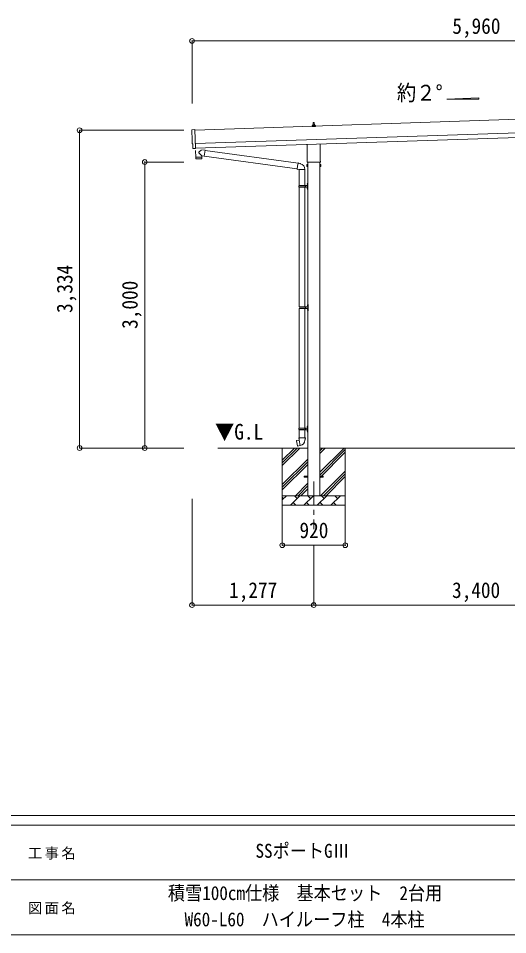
# Model space of a CAD drawing. Units: millimetres at full size, sheet at 1:50; some dimension numbers follow another scale. Extents: x -14053 to 14053, y -9700 to 9700.
# Drawn here: x -717 to 4416, y -9700 to -87 of the extents above; entities that cross this region are included whole.
import ezdxf
from ezdxf.enums import TextEntityAlignment as Align

# ---------------------------------------------------------------- set-up
doc = ezdxf.new("R2010")
doc.units = ezdxf.units.MM
doc.header["$LTSCALE"] = 50
doc.header["$PDMODE"] = 32
doc.header["$PDSIZE"] = 50
doc.linetypes.add('CHAIN1', pattern=[8, 5, -1, 1, -1])
for name, color, linetype, lineweight in [('0-0_0', 7, 'Continuous', 9), ('0-1_Defpoints', 4, 'Continuous', 9), ('0-2_TEXT1', 7, 'Continuous', 9), ('0-6_PARTS1', 6, 'Continuous', 9), ('F-0', 7, 'Continuous', 9)]:
    doc.layers.add(name, color=color, linetype=linetype, lineweight=lineweight)
doc.styles.add('ＭＳ ゴシック', font='')
doc.styles.get('ＭＳ ゴシック').set_extended_font_data('MS Gothic')

msp = doc.modelspace()

# ---------------------------------------------------------------- linework, layer by layer
at = {"layer": '0-0_0'}
for p, q in [((2319.54, -4594.55), (1375.38, -4594.55)), ((2052.04, -4594.55), (2052.04, -5194.55)), ((2052.04, -4779.6), (2237.09, -4594.55)), ((2052.04, -4751.31), (2208.8, -4594.55)), ((2052.04, -4723.03), (2180.52, -4594.55)), ((2444.54, -4849.65), (2699.63, -4594.55)), ((2444.54, -4651.66), (2501.64, -4594.55)), ((2444.54, -4623.37), (2473.36, -4594.55)), ((5719.54, -4594.55), (2444.54, -4594.55)), ((2444.54, -4877.93), (2712.04, -4610.43)), ((2712.04, -4594.55), (2712.04, -5194.55)), ((2052.04, -4977.59), (2319.54, -4710.09)), ((2444.54, -4906.22), (2712.04, -4638.72)), ((2052.04, -5005.87), (2319.54, -4738.37)), ((2052.04, -5034.16), (2319.54, -4766.66)), ((2454.19, -5094.55), (2712.04, -4836.7)), ((2482.48, -5094.55), (2712.04, -4864.99)), ((2510.76, -5094.55), (2712.04, -4893.27)), ((2189.63, -5094.55), (2319.54, -4964.65)), ((2217.92, -5094.55), (2319.54, -4992.93)), ((2052.04, -5094.55), (2712.04, -5094.55)), ((2052.04, -5137.44), (2094.93, -5094.55)), ((2136.35, -5194.55), (2236.35, -5094.55)), ((2207.8, -5123.1), (2179.24, -5094.55)), ((2246.2, -5094.55), (2319.54, -5021.22)), ((2277.77, -5194.55), (2377.77, -5094.55)), ((2349.22, -5123.1), (2320.66, -5094.55)), ((2419.19, -5194.55), (2519.19, -5094.55)), ((2490.64, -5123.1), (2462.09, -5094.55)), ((2560.61, -5194.55), (2660.61, -5094.55)), ((2632.06, -5123.1), (2603.51, -5094.55)), ((2708.75, -5094.55), (2712.04, -5091.26)), ((2066.38, -5123.1), (2052.04, -5108.76)), ((2164.9, -5165.99), (2193.46, -5194.55)), ((2306.32, -5165.99), (2334.88, -5194.55)), ((2447.75, -5165.99), (2476.3, -5194.55)), ((2589.17, -5165.99), (2617.72, -5194.55)), ((2712.04, -5194.55), (2052.04, -5194.55))]:
    msp.add_line(p, q, dxfattribs=at)
at = {"layer": '0-1_Defpoints'}
for p, q in [((7029.4, -1062.93), (1136.39, -1259.37)), ((1141.05, -1399.29), (7034.06, -1202.86)), ((2363.79, -1220.79), (2363.79, -1213.07)), ((2400.29, -1220.79), (2363.79, -1220.79)), ((2364.17, -1212.29), (2399.9, -1212.29)), ((2364.55, -1212.1), (2371.27, -1210.47)), ((2371.65, -1210.29), (2392.42, -1210.29)), ((2372.04, -1209.5), (2372.04, -1205.29)), ((2373.04, -1205.29), (2391.04, -1205.29)), ((2376.04, -1205.29), (2376.76, -1181.76)), ((2377.76, -1180.79), (2386.31, -1180.79)), ((2387.31, -1181.76), (2388.04, -1205.29)), ((2392.04, -1209.5), (2392.04, -1205.29)), ((2399.52, -1212.1), (2392.8, -1210.47)), ((2400.29, -1220.79), (2400.29, -1213.07)), ((1104.72, -1256.99), (1136.22, -1254.28)), ((1136.22, -1254.28), (1142.81, -1452.03)), ((1142.72, -1449.26), (7035.73, -1252.83)), ((1111.79, -1403.65), (1111.19, -1403.67)), ((1113.36, -1450.66), (1111.79, -1403.65)), ((2313.74, -1584.78), (2313.74, -1410.23)), ((2450.34, -1405.67), (2450.34, -1584.78)), ((1123.22, -1453.68), (1116.3, -1453.55)), ((1123.96, -1453.38), (1124.6, -1452.73)), ((1124.6, -1452.73), (1142.85, -1453.03)), ((2308.04, -1623.05), (2308.79, -1621.73)), ((2308.04, -1623.05), (2308.04, -1640.05)), ((2315.04, -1626.64), (2308.79, -1626.64)), ((2312.04, -1593.55), (2312.04, -1588.05)), ((2449.97, -1597.05), (2314.1, -1597.05)), ((2319.54, -1597.05), (2319.54, -5094.55)), ((2444.54, -5094.55), (2444.54, -1597.05)), ((2449.04, -1626.64), (2455.28, -1626.64)), ((2452.04, -1588.05), (2452.04, -1593.55)), ((2456.04, -1623.05), (2455.28, -1621.73)), ((2456.04, -1623.05), (2456.04, -1640.05)), ((2308.04, -1640.05), (2308.79, -1641.36)), ((2315.04, -1636.46), (2308.79, -1636.46)), ((2315.04, -1641.36), (2308.79, -1641.36)), ((2317.54, -1640.75), (2315.04, -1640.75)), ((2446.54, -1640.75), (2449.04, -1640.75)), ((2449.04, -1636.46), (2455.28, -1636.46)), ((2449.04, -1641.36), (2455.28, -1641.36)), ((2456.04, -1640.05), (2455.28, -1641.36)), ((2282.04, -4890.05), (2319.54, -4890.05)), ((2282.04, -4899.05), (2282.04, -4890.05)), ((2282.04, -4899.05), (2319.54, -4899.05)), ((2444.54, -4890.05), (2482.04, -4890.05)), ((2444.54, -4899.05), (2482.04, -4899.05)), ((2482.04, -4899.05), (2482.04, -4890.05))]:
    msp.add_line(p, q, dxfattribs=at)
at = {"layer": '0-1_Defpoints', "color": 7, "linetype": 'CHAIN1'}
msp.add_line((2382.04, -4944.55), (2382.04, -5444.55), dxfattribs=at)
at = {"layer": '0-1_Defpoints'}
for points in [[(2315.04, -1641.36), (2315.04, -1621.73), (2308.79, -1621.73)], [(2315.04, -1640.75), (2315.04, -1622.35), (2317.54, -1622.35)], [(2449.04, -1640.75), (2449.04, -1622.35), (2446.54, -1622.35)], [(2449.04, -1641.36), (2449.04, -1621.73), (2455.28, -1621.73)]]:
    msp.add_lwpolyline(points, dxfattribs=at)
for points in [[(2317.54, -1642.05), (2317.54, -1621.05), (2319.54, -1621.05), (2319.54, -1642.05)], [(2446.54, -1642.05), (2446.54, -1621.05), (2444.54, -1621.05), (2444.54, -1642.05)]]:
    msp.add_lwpolyline(points, close=True, dxfattribs=at)
for centre, radius, start, end in [((2364.79, -1213.07), 1, 103.62699, 180), ((2371.04, -1209.5), 1, 283.62699, 0), ((2376.12, -1205.92), 4.13, 90, 171.17633), ((2373.04, -1206.29), 1, 90, 180), ((2377.76, -1181.79), 1, 90, 178.60509), ((2385.37, -1205.29), 4.83, 133.60282, 180), ((2378.7, -1205.29), 4.83, 0, 46.39718), ((2386.31, -1181.79), 1, 1.39491, 90), ((2387.95, -1205.92), 4.13, 8.82367, 90), ((2391.04, -1206.29), 1, 0, 90), ((2393.04, -1209.5), 1, 180, 256.37301), ((2399.29, -1213.07), 1, 0, 76.37301), ((2312.38, -1624.19), 4.34, 145.61575, 214.38425), ((2324.28, -1631.55), 16.24, 162.41205, 197.58795), ((2316.04, -1588.05), 4, 125.09963, 180), ((2316.04, -1593.55), 4, 180, 194.47751), ((2316.04, -1593.55), 4, 194.47751, 241.04498), ((2448.04, -1593.55), 4, 298.95502, 345.52249), ((2448.04, -1588.05), 4, 0, 54.90037), ((2448.04, -1593.55), 4, 345.52249, 0), ((2439.79, -1631.55), 16.24, 342.41205, 17.58795), ((2451.69, -1624.19), 4.34, 325.61575, 34.38425), ((2312.38, -1638.91), 4.34, 145.61575, 214.38425), ((2451.69, -1638.91), 4.34, 325.61575, 34.38425)]:
    msp.add_arc(centre, radius, start, end, dxfattribs=at)
for centre, major_axis, ratio, start_param, end_param in [((1104.98, -1259.97), (-3, -0.1), 0.99863, 4.7647489, 6.2979817), ((-3655.89, -1489.13), (4760.73, 158.69), 0.99863, 6.2686928, 6.2979817), ((1111.05, -1399.28), (-4.4, -0.15), 0.99863, 6.2686928, 7.8539816), ((1116.36, -1450.55), (-2.11, -2.14), 0.9974, 5.5252311, 7.0411395), ((1123.25, -1452.68), (-0.704, -0.714), 0.9974, 0.7579542, 1.5707963)]:
    msp.add_ellipse(centre, major_axis=major_axis, ratio=ratio, start_param=start_param, end_param=end_param, dxfattribs=at)
at = {"layer": '0-2_TEXT1'}
for p, q in [((1142.81, -1472.03), (1142.85, -1473.03)), ((1208.38, -1530.09), (1176.89, -1497.58)), ((1204.14, -1467.21), (1176.92, -1490.25)), ((1208.38, -1530.09), (1232.86, -1533.57)), ((1208.38, -1530.09), (1208.78, -1542.1)), ((1241.83, -1470.51), (1215.91, -1466.82)), ((1232.63, -1531.67), (2207.74, -1666.89)), ((1241.83, -1470.51), (1232.86, -1533.57)), ((1242.06, -1472.41), (2218.17, -1607.8)), ((1144.85, -1545.23), (1145.51, -1558.27)), ((1206.12, -1559.2), (1148.61, -1561.12)), ((1149.32, -1544.08), (1149.37, -1545.08)), ((1204.29, -1542.25), (1204.3, -1543.25)), ((2218.49, -1605.98), (2212.95, -1637.35)), ((2218.49, -1605.98), (2219.63, -1604)), ((2219.63, -1604), (2223.19, -1604.63)), ((2223.19, -1604.63), (2223.61, -1606.97)), ((2238.12, -1609.8), (2239.81, -1611.43)), ((2239.81, -1611.43), (2241.92, -1611.88)), ((2207.42, -1668.71), (2212.95, -1637.35)), ((2207.42, -1668.71), (2207.82, -1670.96)), ((2207.42, -1668.71), (2212.58, -1669.53)), ((2207.82, -1670.96), (2211.38, -1671.59)), ((2211.38, -1671.59), (2212.58, -1669.53)), ((2212.58, -1669.53), (2227.18, -1671.84)), ((2227.18, -1671.84), (2229.39, -1670.86)), ((2289.68, -1671.25), (2228.5, -1671.25)), ((2229.54, -1671.25), (2229.54, -1840.55)), ((2289.54, -1671.25), (2289.54, -1840.55)), ((2313.23, -1823.4), (2315.28, -1824.4)), ((2314.5, -1821.4), (2315.14, -1821.4)), ((2314.5, -1821.4), (2314.5, -1829.7)), ((2315.14, -1821.4), (2315.14, -1829.7)), ((2315.14, -1821.4), (2315.54, -1821.8)), ((2315.28, -1824.4), (2315.89, -1825.55)), ((2315.54, -1817.55), (2318.54, -1816.05)), ((2315.54, -1817.55), (2315.54, -1849.55)), ((2315.54, -1821.8), (2315.54, -1829.3)), ((2318.54, -1816.05), (2318.54, -1849.55)), ((2318.54, -1816.05), (2319.54, -1816.05)), ((2319.54, -1816.05), (2319.54, -1849.55)), ((2226.54, -1842.55), (2276.87, -1842.55)), ((2226.54, -1856.55), (2276.87, -1856.55)), ((2227.54, -1840.55), (2313.54, -1840.55)), ((2227.54, -1840.55), (2227.54, -1842.55)), ((2227.54, -1858.55), (2227.54, -1856.55)), ((2227.54, -1858.55), (2313.54, -1858.55)), ((2229.54, -1858.55), (2229.54, -3113.05)), ((2286.54, -1840.55), (2286.54, -1845.05)), ((2286.54, -1845.05), (2288.54, -1845.05)), ((2286.54, -1858.55), (2286.54, -1854.05)), ((2286.54, -1854.05), (2288.54, -1854.05)), ((2288.54, -1845.05), (2288.54, -1849.55)), ((2288.54, -1854.05), (2288.54, -1849.55)), ((2289.54, -1858.55), (2289.54, -3113.05)), ((2294.54, -1840.55), (2294.54, -1849.55)), ((2294.54, -1845.05), (2297.54, -1845.05)), ((2294.54, -1858.55), (2294.54, -1849.55)), ((2294.54, -1854.05), (2297.54, -1854.05)), ((2297.54, -1845.05), (2297.54, -1849.55)), ((2297.54, -1854.05), (2297.54, -1849.55)), ((2313.23, -1871.4), (2315.28, -1872.4)), ((2314.5, -1829.7), (2315.14, -1829.7)), ((2314.5, -1869.4), (2315.14, -1869.4)), ((2314.5, -1869.4), (2314.5, -1877.7)), ((2314.5, -1877.7), (2315.14, -1877.7)), ((2315.14, -1829.7), (2315.54, -1829.3)), ((2315.14, -1869.4), (2315.14, -1877.7)), ((2315.14, -1869.4), (2315.54, -1869.8)), ((2315.14, -1877.7), (2315.54, -1877.3)), ((2315.28, -1872.4), (2315.89, -1873.55)), ((2315.54, -1881.55), (2315.54, -1849.55)), ((2315.54, -1869.8), (2315.54, -1877.3)), ((2315.54, -1881.55), (2318.54, -1883.05)), ((2318.54, -1883.05), (2318.54, -1849.55)), ((2318.54, -1883.05), (2319.54, -1883.05)), ((2319.54, -1883.05), (2319.54, -1849.55)), ((2229.04, -3115.05), (2279.37, -3115.05)), ((2229.04, -3129.05), (2279.37, -3129.05)), ((2229.54, -3131.04), (2229.54, -4385.55)), ((2230.04, -3113.05), (2316.04, -3113.05)), ((2230.04, -3131.05), (2316.04, -3131.05)), ((2289.04, -3113.05), (2289.04, -3117.55)), ((2289.04, -3117.55), (2291.04, -3117.55)), ((2289.04, -3131.05), (2289.04, -3126.55)), ((2289.04, -3126.55), (2291.04, -3126.55)), ((2289.54, -3131.04), (2289.54, -4385.55)), ((2291.04, -3117.55), (2291.04, -3122.05)), ((2291.04, -3126.55), (2291.04, -3122.05)), ((2297.04, -3113.05), (2297.04, -3122.05)), ((2297.04, -3117.55), (2300.04, -3117.55)), ((2297.04, -3131.05), (2297.04, -3122.05)), ((2297.04, -3126.55), (2300.04, -3126.55)), ((2300.04, -3117.55), (2300.04, -3122.05)), ((2300.04, -3126.55), (2300.04, -3122.05)), ((2315.73, -3095.9), (2317.78, -3096.9)), ((2315.73, -3143.9), (2317.78, -3144.9)), ((2317, -3093.9), (2317.64, -3093.9)), ((2317, -3093.9), (2317, -3102.2)), ((2317, -3102.2), (2317.64, -3102.2)), ((2317, -3141.9), (2317.64, -3141.9)), ((2317, -3141.9), (2317, -3150.2)), ((2317, -3150.2), (2317.64, -3150.2)), ((2317.64, -3093.9), (2317.64, -3102.2)), ((2317.64, -3093.9), (2318.04, -3094.3)), ((2317.64, -3102.2), (2318.04, -3101.8)), ((2317.64, -3141.9), (2317.64, -3150.2)), ((2317.64, -3141.9), (2318.04, -3142.3)), ((2317.64, -3150.2), (2318.04, -3149.8)), ((2317.78, -3096.9), (2318.39, -3098.05)), ((2317.78, -3144.9), (2318.39, -3146.05)), ((2318.04, -3090.05), (2321.04, -3088.55)), ((2318.04, -3090.05), (2318.04, -3122.05)), ((2318.04, -3094.3), (2318.04, -3101.8)), ((2318.04, -3154.05), (2318.04, -3122.05)), ((2318.04, -3142.3), (2318.04, -3149.8)), ((2318.04, -3154.05), (2321.04, -3155.55)), ((2321.04, -3088.55), (2321.04, -3122.05)), ((2321.04, -3088.55), (2322.04, -3088.55)), ((2321.04, -3155.55), (2321.04, -3122.05)), ((2321.04, -3155.55), (2322.04, -3155.55)), ((2322.04, -3088.55), (2322.04, -3122.05)), ((2322.04, -3155.55), (2322.04, -3122.05)), ((2226.54, -4387.55), (2276.87, -4387.55)), ((2226.54, -4401.55), (2276.87, -4401.55)), ((2227.54, -4385.55), (2313.54, -4385.55)), ((2227.54, -4385.55), (2227.54, -4387.55)), ((2227.54, -4403.55), (2227.54, -4401.55)), ((2227.54, -4403.55), (2313.54, -4403.55)), ((2229.54, -4403.55), (2229.54, -4488.47)), ((2286.54, -4385.55), (2286.54, -4390.05)), ((2286.54, -4390.05), (2288.54, -4390.05)), ((2286.54, -4403.55), (2286.54, -4399.05)), ((2286.54, -4399.05), (2288.54, -4399.05)), ((2288.54, -4390.05), (2288.54, -4394.55)), ((2288.54, -4399.05), (2288.54, -4394.55)), ((2289.54, -4403.55), (2289.54, -4488.47)), ((2294.54, -4385.55), (2294.54, -4394.55)), ((2294.54, -4390.05), (2297.54, -4390.05)), ((2294.54, -4403.55), (2294.54, -4394.55)), ((2294.54, -4399.05), (2297.54, -4399.05)), ((2297.54, -4390.05), (2297.54, -4394.55)), ((2297.54, -4399.05), (2297.54, -4394.55)), ((2313.23, -4368.4), (2315.28, -4369.4)), ((2313.23, -4416.4), (2315.28, -4417.4)), ((2314.5, -4366.4), (2315.14, -4366.4)), ((2314.5, -4366.4), (2314.5, -4374.7)), ((2314.5, -4374.7), (2315.14, -4374.7)), ((2314.5, -4414.4), (2315.14, -4414.4)), ((2314.5, -4414.4), (2314.5, -4422.7)), ((2315.14, -4366.4), (2315.14, -4374.7)), ((2315.14, -4366.4), (2315.54, -4366.8)), ((2315.14, -4374.7), (2315.54, -4374.3)), ((2315.14, -4414.4), (2315.14, -4422.7)), ((2315.14, -4414.4), (2315.54, -4414.8)), ((2315.28, -4369.4), (2315.89, -4370.55)), ((2315.28, -4417.4), (2315.89, -4418.55)), ((2315.54, -4362.55), (2318.54, -4361.05)), ((2315.54, -4362.55), (2315.54, -4394.55)), ((2315.54, -4366.8), (2315.54, -4374.3)), ((2315.54, -4426.55), (2315.54, -4394.55)), ((2315.54, -4414.8), (2315.54, -4422.3)), ((2318.54, -4361.05), (2318.54, -4394.55)), ((2318.54, -4361.05), (2319.54, -4361.05)), ((2318.54, -4428.05), (2318.54, -4394.55)), ((2319.54, -4361.05), (2319.54, -4394.55)), ((2319.54, -4428.05), (2319.54, -4394.55)), ((2201.08, -4516.93), (2200.27, -4518.1)), ((2200.27, -4518.1), (2209.89, -4572.65)), ((2228.94, -4511.68), (2201.08, -4516.93)), ((2213.82, -4514.32), (2213.61, -4514.57)), ((2227.69, -4488.47), (2225.54, -4489.26)), ((2225.54, -4489.26), (2225.54, -4492.87)), ((2225.54, -4492.87), (2227.78, -4493.69)), ((2227.69, -4488.47), (2259.54, -4488.47)), ((2227.69, -4488.47), (2227.78, -4493.69)), ((2227.78, -4493.69), (2228.03, -4508.47)), ((2228.03, -4508.47), (2229.39, -4510.47)), ((2239.3, -4568.97), (2229.16, -4511.5)), ((2229.19, -4510.68), (2229.19, -4511.38)), ((2229.39, -4510.47), (2229.35, -4510.48)), ((2291.39, -4488.47), (2259.54, -4488.47)), ((2289.72, -4510.42), (2289.65, -4512.58)), ((2291.04, -4508.47), (2289.72, -4510.42)), ((2293.54, -4492.87), (2291.29, -4493.69)), ((2291.39, -4488.47), (2293.54, -4489.26)), ((2293.54, -4489.26), (2293.54, -4492.87)), ((2314.5, -4422.7), (2315.14, -4422.7)), ((2315.14, -4422.7), (2315.54, -4422.3)), ((2315.54, -4426.55), (2318.54, -4428.05)), ((2318.54, -4428.05), (2319.54, -4428.05)), ((2223.91, -4571.57), (2223.63, -4571.41)), ((2239.6, -4569.74), (2239.36, -4569.07))]:
    msp.add_line(p, q, dxfattribs=at)
for points in [[(1142.45, -1473.02), (1144.82, -1544.23), (1208.78, -1542.1)], [(1209.02, -1556.15), (1208.82, -1543.1), (1144.85, -1545.23)], [(2218.49, -1605.98), (2223.61, -1606.97), (2238.12, -1609.8)], [(2313.23, -1827.7), (2315.28, -1826.7), (2315.89, -1825.55)], [(2313.23, -1875.7), (2315.28, -1874.7), (2315.89, -1873.55)], [(2315.73, -3100.2), (2317.78, -3099.2), (2318.39, -3098.05)], [(2315.73, -3148.2), (2317.78, -3147.2), (2318.39, -3146.05)], [(2313.23, -4372.7), (2315.28, -4371.7), (2315.89, -4370.55)], [(2313.23, -4420.7), (2315.28, -4419.7), (2315.89, -4418.55)], [(2216.06, -4514.1), (2215.78, -4513.95), (2213.82, -4514.32)], [(2291.39, -4488.47), (2291.29, -4493.69), (2291.04, -4508.47)], [(2239.03, -4568.88), (2211.05, -4573.48), (2209.89, -4572.65)], [(2226.1, -4571), (2225.88, -4571.24), (2223.91, -4571.57)]]:
    msp.add_lwpolyline(points, dxfattribs=at)
for centre, radius, start, end in [((1180.31, -1493.93), 5, 132.56466, 226.88314), ((1148.51, -1558.12), 3, 182.90915, 271.95747), ((1206.02, -1556.2), 3, 271.90915, 0.90915), ((2229.39, -1670.86), 60.3, 359.62495, 78), ((2318.83, -1825.55), 6, 136.21765, 223.78235), ((2275.29, -1849.55), 49.25, 171.82876, 180.00002), ((2275.29, -1849.55), 49.25, 180.00002, 188.17127), ((2276.87, -1840.55), 2, 270, 359.99998), ((2276.87, -1858.55), 2, 0.00005, 90.00004), ((2318.83, -1873.55), 6, 136.21765, 223.78235), ((2313.54, -1838.55), 2, 270, 359.99998), ((2313.54, -1860.55), 2, 0.00005, 90.00004), ((2279.37, -3113.05), 2, 270, 359.99998), ((2279.37, -3131.05), 2, 0.00005, 90.00004), ((2321.33, -3098.05), 6, 136.21765, 223.78235), ((2321.33, -3146.05), 6, 136.21765, 223.78235), ((2316.04, -3111.05), 2, 270, 359.99998), ((2316.04, -3133.05), 2, 0.00005, 90.00004), ((2275.29, -4394.55), 49.25, 171.82876, 180.00002), ((2275.29, -4394.55), 49.25, 180.00002, 188.17127), ((2276.87, -4385.55), 2, 270, 359.99998), ((2276.87, -4403.55), 2, 0.00005, 90.00004), ((2318.83, -4370.55), 6, 136.21765, 223.78235), ((2318.83, -4418.55), 6, 136.21765, 223.78235), ((2313.54, -4383.55), 2, 270, 359.99998), ((2313.54, -4405.55), 2, 0.00005, 90.00004), ((2228.89, -4511.38), 0.3, 280.66842, 0), ((2229.39, -4510.68), 0.2, 100, 180), ((2229.39, -4510.47), 60.3, 279.96938, 358), ((2239.08, -4569.18), 0.3, 20, 99.33158), ((2239.79, -4569.67), 0.2, 200, 279.96938)]:
    msp.add_arc(centre, radius, start, end, dxfattribs=at)
at = {"layer": '0-6_PARTS1'}
for p, q in [((1105.04, -324.32), (7065.04, -324.32)), ((1105.04, -324.32), (1105.04, -980.95)), ((-74.6, -1260.57), (1020.01, -1260.57)), ((-74.6, -4594.55), (-74.6, -1260.57)), ((609.15, -1594.55), (1020.01, -1594.55)), ((609.15, -4594.55), (609.15, -1594.55)), ((-74.6, -4594.55), (1020.01, -4594.55)), ((609.15, -4594.55), (1020.01, -4594.55)), ((1105.04, -6242.38), (1105.04, -5127.78)), ((2052.04, -5614.33), (2052.04, -5194.55)), ((2712.04, -5614.33), (2712.04, -5194.55)), ((2052.04, -5614.33), (2712.04, -5614.33)), ((2382.04, -6242.38), (2382.04, -5614.33)), ((1105.04, -6242.38), (2382.04, -6242.38)), ((2382.04, -6242.38), (5782.04, -6242.38))]:
    msp.add_line(p, q, dxfattribs=at)
at = {"layer": '0-6_PARTS1', "color": 4}
for p, q in [((3776.72, -934.36), (4112.72, -921.94)), ((4112.72, -934.36), (3776.72, -934.36)), ((4112.72, -921.94), (4112.72, -934.36))]:
    msp.add_line(p, q, dxfattribs=at)
at = {"layer": '0-6_PARTS1'}
for p in [(1105.04, -324.32), (-74.6, -1260.57), (609.15, -1594.55), (-74.6, -4594.55), (609.15, -4594.55), (2052.04, -5614.33), (2712.04, -5614.33), (1105.04, -6242.38), (2382.04, -6242.38)]:
    msp.add_point(p, dxfattribs=at)
at = {"layer": 'F-0', "color": 5, "lineweight": 5}
for p, q in [((-14053.43, -8450), (13346.57, -8450)), ((-14053.43, -8550), (8901.98, -8550)), ((-5748.03, -9125), (4501.97, -9125)), ((-14053.43, -9700), (13346.57, -9700))]:
    msp.add_line(p, q, dxfattribs=at)

# ---------------------------------------------------------------- texts
at = {"layer": '0-0_0', "style": 'ＭＳ ゴシック', "width": 0.9}
msp.add_text('▼G.L', height=165, dxfattribs=at).set_placement((1345.42, -4556.1), align=Align.BOTTOM_LEFT)
at = {"layer": '0-6_PARTS1', "color": 7, "style": 'ＭＳ ゴシック', "width": 0.9}
for s, p in [('5,960', (3835.04, -299.32)), ('約２°', (3254.42, -998.85)), ('920', (2232.04, -5589.33)), ('1,277', (1493.54, -6217.38)), ('3,400', (3832.04, -6217.38))]:
    msp.add_text(s, height=165, dxfattribs=at).set_placement(p, align=Align.BOTTOM_LEFT)
for s, p in [('3,334', (-99.6, -3177.56)), ('3,000', (584.15, -3344.55))]:
    msp.add_text(s, height=165, rotation=90, dxfattribs=at).set_placement(p, align=Align.BOTTOM_LEFT)
at = {"layer": 'F-0', "style": 'ＭＳ ゴシック', "width": 0.9}
for s, p in [('SSポートGⅢ', (1770.72, -8937.5)), ('積雪100cm仕様\u3000基本セット\u30002台用', (851.97, -9380.76)), ('W60-L60\u3000ハイルーフ柱\u30004本柱', (1026.97, -9656.45))]:
    msp.add_text(s, height=146.6, dxfattribs=at).set_placement(p, align=Align.BOTTOM_LEFT)
at = {"layer": 'F-0', "char_height": 110, "attachment_point": 7, "style": 'ＭＳ ゴシック'}
for s, insert in [('\\T1.17;工事名', (-616.19, -8912.5)), ('\\T1.17;図面名', (-616.19, -9487.5))]:
    msp.add_mtext(s, dxfattribs=dict(at, insert=insert))

doc.saveas('drawing.dxf')
